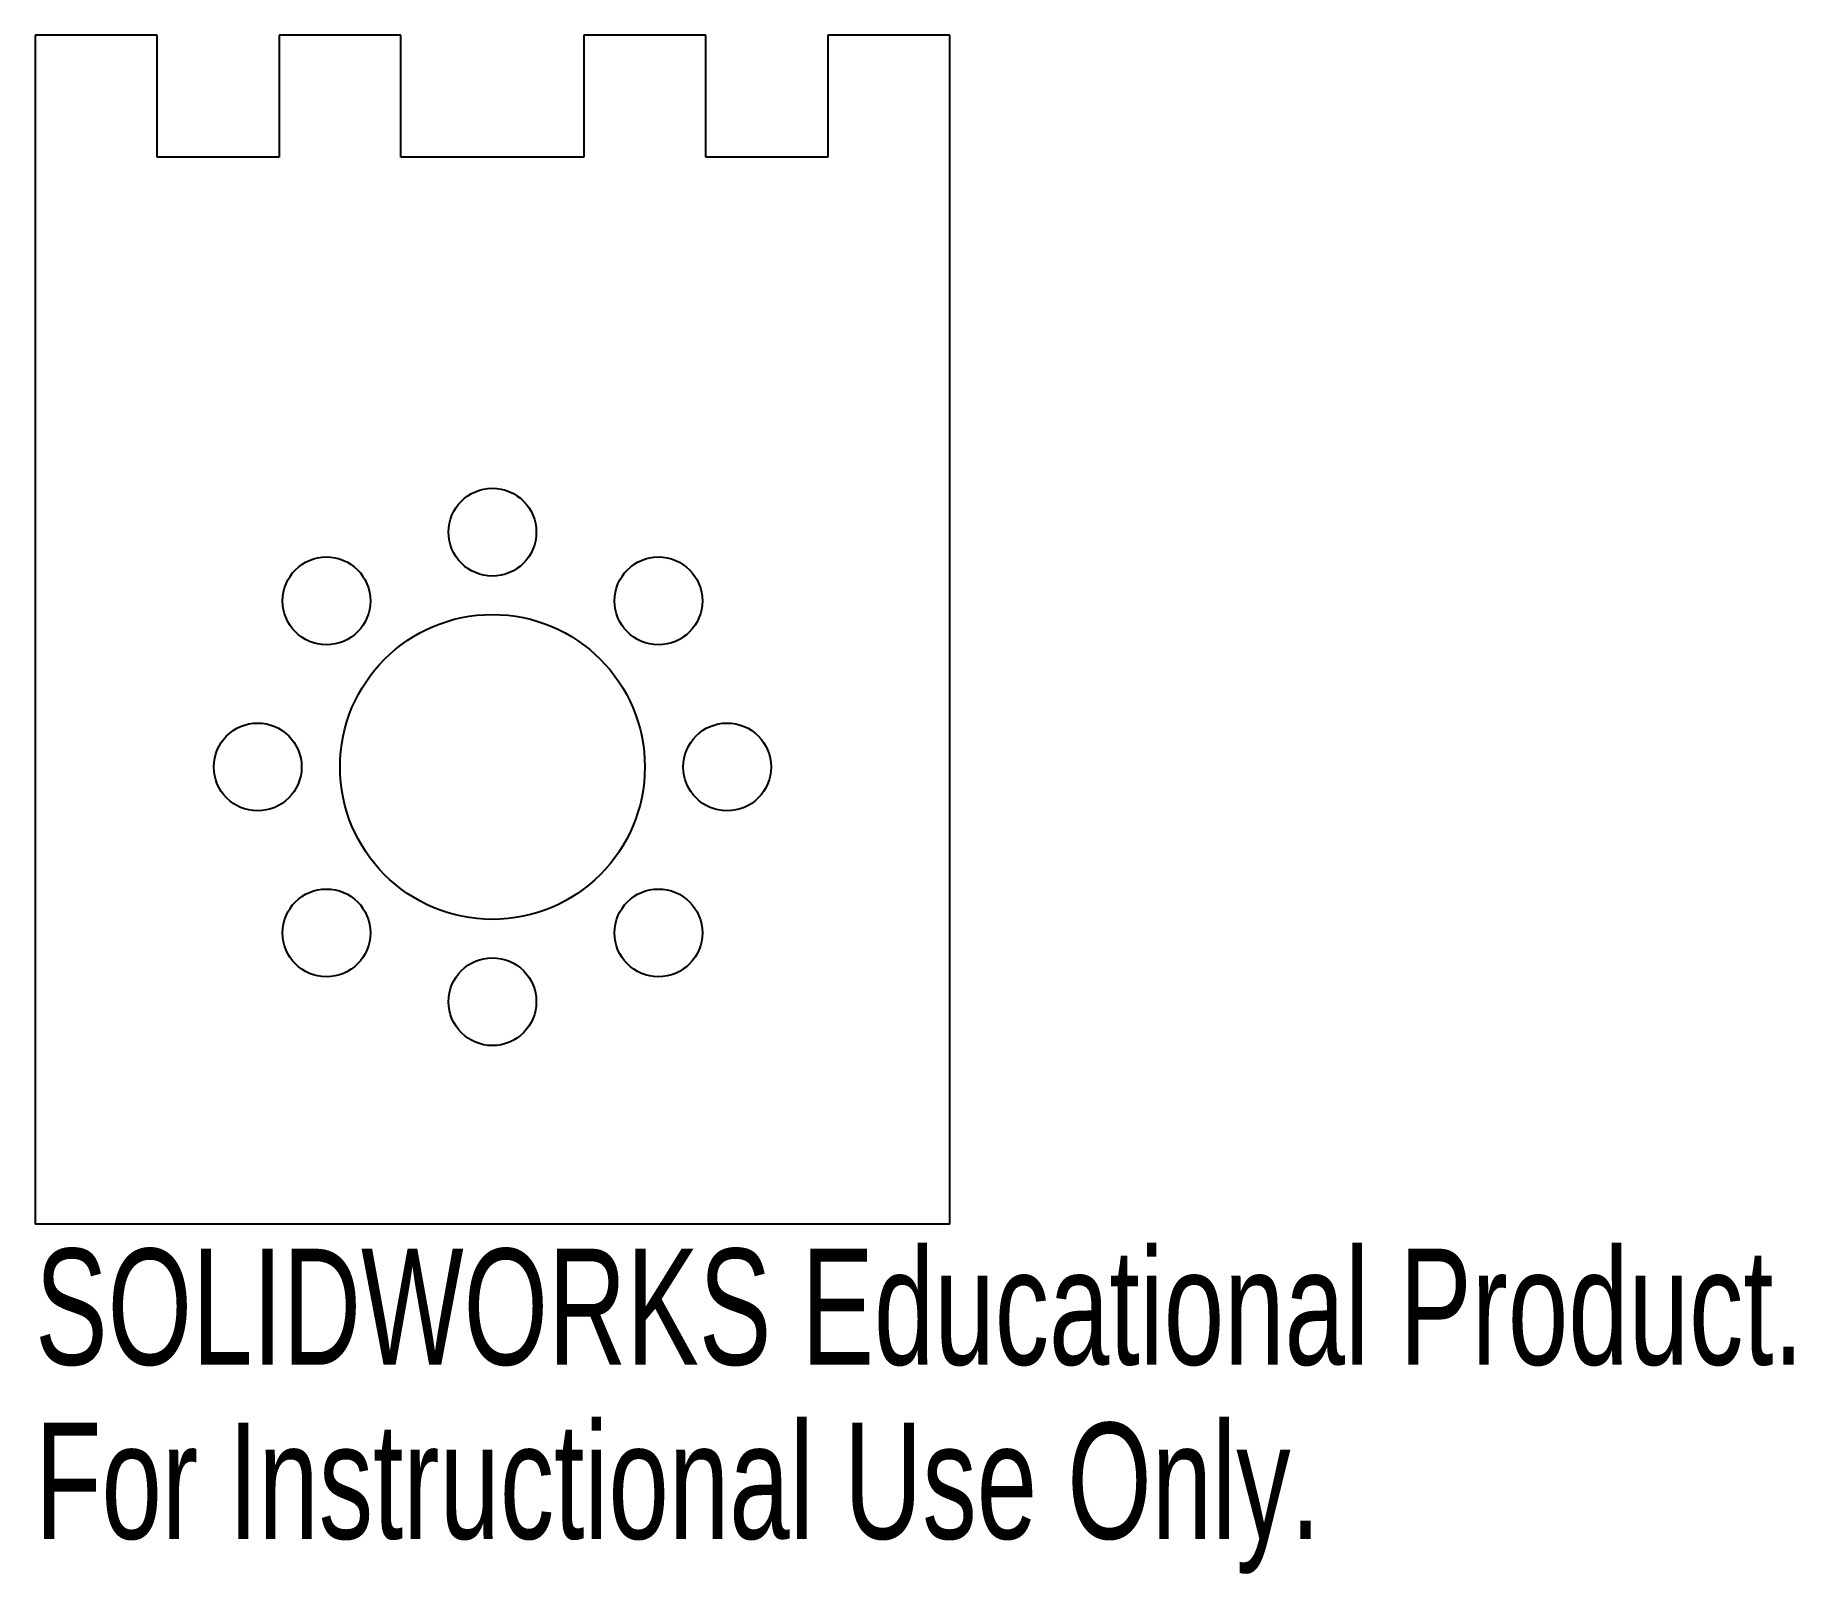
# Model space of a CAD drawing. Header units: inches. Extents: x -0.65 to 2.23, y -1.7 to 0.82.
import ezdxf

# ---------------------------------------------------------------- set-up
doc = ezdxf.new("R2010")
doc.units = ezdxf.units.IN
doc.header["$MEASUREMENT"] = 0
doc.styles.add('SLDTEXTSTYLE0', font='TXT', dxfattribs={"width": 0.7})

msp = doc.modelspace()

# ---------------------------------------------------------------- linework, layer by layer
at = {"color": 7, "linetype": 'Continuous', "lineweight": 25}
for p, q in [((-0.4518, 0.8205), (-0.6518, 0.8205)), ((-0.6518, 0.8205), (-0.6518, -1.1295)), ((-0.4518, 0.6205), (-0.4518, 0.8205)), ((-0.2518, 0.8205), (-0.2518, 0.6205)), ((-0.0518, 0.8205), (-0.2518, 0.8205)), ((-0.0518, 0.6205), (-0.0518, 0.8205)), ((0.2482, 0.8205), (0.2482, 0.6205)), ((0.4482, 0.8205), (0.2482, 0.8205)), ((0.4482, 0.6205), (0.4482, 0.8205)), ((0.6482, 0.8205), (0.6482, 0.6205)), ((0.8482, 0.8205), (0.6482, 0.8205)), ((0.8482, -1.1295), (0.8482, 0.8205)), ((-0.2518, 0.6205), (-0.4518, 0.6205)), ((0.2482, 0.6205), (-0.0518, 0.6205)), ((0.6482, 0.6205), (0.4482, 0.6205)), ((0.8482, -1.1295), (-0.6518, -1.1295))]:
    msp.add_line(p, q, dxfattribs=at)
for centre, radius in [((0.0982, 0.0055), 0.072), ((-0.174, -0.1072), 0.072), ((0.3705, -0.1072), 0.072), ((0.0982, -0.3795), 0.25), ((-0.2868, -0.3795), 0.072), ((0.4832, -0.3795), 0.072), ((-0.174, -0.6517), 0.072), ((0.3705, -0.6517), 0.072), ((0.0982, -0.7645), 0.072)]:
    msp.add_circle(centre, radius, dxfattribs=at)

# ---------------------------------------------------------------- texts
at = {"color": 7, "linetype": 'Continuous', "char_height": 0.1903, "attachment_point": 1, "style": 'SLDTEXTSTYLE0'}
for s, insert in [('SOLIDWORKS Educational Product.', (-0.6518, -1.1696)), ('For Instructional Use Only.', (-0.6518, -1.4551))]:
    msp.add_mtext(s, dxfattribs=dict(at, insert=insert))

doc.saveas('drawing.dxf')
